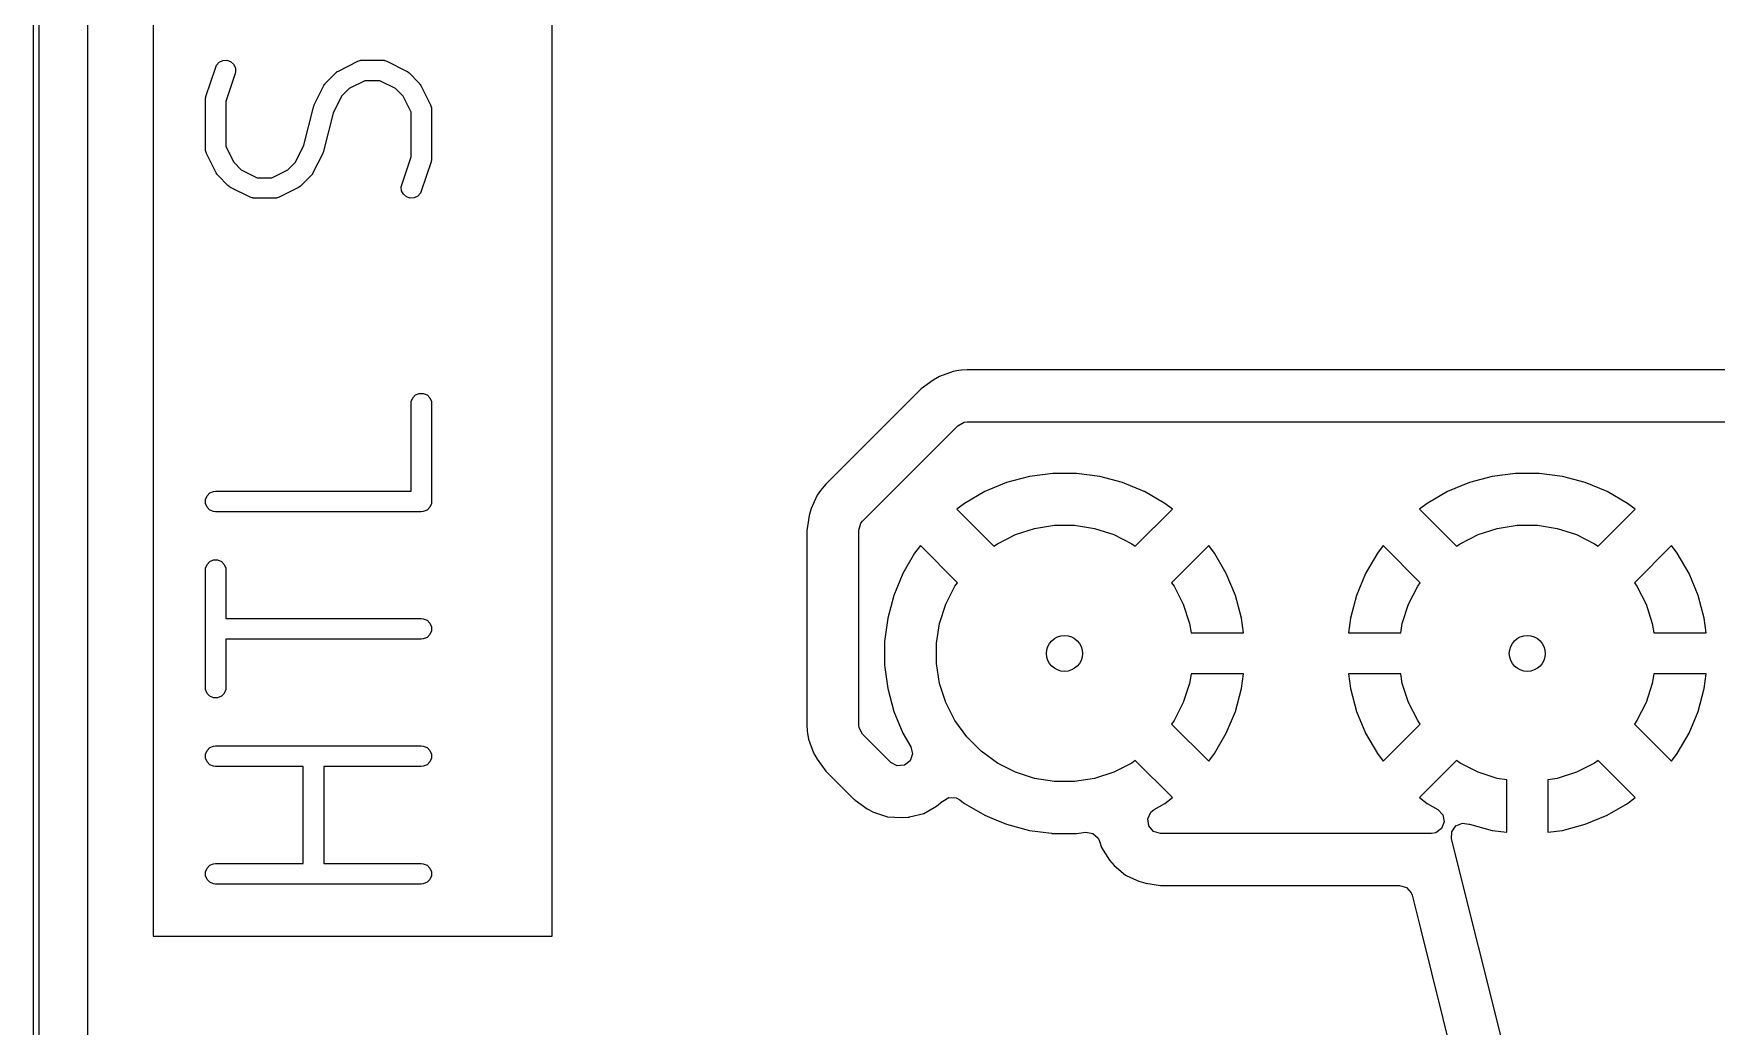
# Model space of a CAD drawing. Header units: millimetres. Extents: x 121.3 to 153.8, y -119.7 to -62.2.
# Drawn here: x 121.27 to 137.64, y -110.09 to -100.44 of the extents above; entities that cross this region are included whole.
import ezdxf

# ---------------------------------------------------------------- set-up
doc = ezdxf.new("R2010")
doc.units = ezdxf.units.MM
doc.layers.add('BLACK', color=250, linetype='CONTINUOUS')

msp = doc.modelspace()

# ---------------------------------------------------------------- linework, layer by layer
at = {"layer": 'BLACK', "linetype": 'CONTINUOUS'}
for p, q in [((121.275, -114.71), (121.275, -67.21)), ((121.325, -67.21), (121.325, -114.71)), ((121.8005, -109.207731), (121.8005, -80.6597)), ((122.438193, -94.377681), (122.438193, -109.207731)), ((126.31815, -105.261357), (126.31815, -94.377681)), ((122.94997, -101.046797), (123.045208, -100.761083)), ((123.045208, -100.761083), (123.053199, -100.743183)), ((123.053199, -100.743183), (123.078764, -100.713707)), ((123.078764, -100.713707), (123.113663, -100.696257)), ((123.113663, -100.696257), (123.152583, -100.693491)), ((123.152583, -100.693491), (123.189599, -100.705829)), ((123.189599, -100.705829), (123.219075, -100.731394)), ((123.219075, -100.731394), (123.236525, -100.766293)), ((123.236525, -100.766293), (123.239291, -100.805213)), ((124.238212, -100.798501), (124.428688, -100.703263)), ((124.428688, -100.703263), (124.446996, -100.696257)), ((124.446996, -100.696257), (124.450579, -100.696002)), ((124.450579, -100.696002), (124.4539, -100.694627)), ((124.4539, -100.694627), (124.473409, -100.692706)), ((124.473409, -100.692706), (124.663885, -100.692706)), ((124.663885, -100.692706), (124.683394, -100.694627)), ((124.683394, -100.694627), (124.686714, -100.696002)), ((124.686714, -100.696002), (124.690298, -100.696257)), ((124.690298, -100.696257), (124.708606, -100.703263)), ((124.708606, -100.703263), (124.899083, -100.798501)), ((123.234944, -100.824329), (123.144838, -101.094647)), ((123.239291, -100.805213), (123.234944, -100.824329)), ((124.003014, -101.128937), (124.098252, -100.93846)), ((124.098252, -100.93846), (124.103538, -100.930061)), ((124.103538, -100.930061), (124.104548, -100.927625)), ((124.104548, -100.927625), (124.106799, -100.924881)), ((124.106799, -100.924881), (124.108695, -100.92187)), ((124.108695, -100.92187), (124.110692, -100.920137)), ((124.110692, -100.920137), (124.116984, -100.912471)), ((124.116984, -100.912471), (124.212222, -100.817233)), ((124.212222, -100.817233), (124.219888, -100.810941)), ((124.219888, -100.810941), (124.221621, -100.808944)), ((124.221621, -100.808944), (124.224632, -100.807048)), ((124.224632, -100.807048), (124.227376, -100.804797)), ((124.227376, -100.804797), (124.229813, -100.803787)), ((124.229813, -100.803787), (124.238212, -100.798501)), ((124.497017, -100.892706), (124.342169, -100.970129)), ((124.640278, -100.892706), (124.497017, -100.892706)), ((124.795126, -100.97013), (124.640278, -100.892706)), ((124.899083, -100.798501), (124.907477, -100.803785)), ((124.907477, -100.803785), (124.909918, -100.804796)), ((124.909918, -100.804796), (124.912664, -100.80705)), ((124.912664, -100.80705), (124.915673, -100.808944)), ((124.915673, -100.808944), (124.917404, -100.81094)), ((124.917404, -100.81094), (124.925071, -100.817233)), ((124.925071, -100.817233), (125.020311, -100.912471)), ((125.020311, -100.912471), (125.026604, -100.920139)), ((125.026604, -100.920139), (125.0286, -100.92187)), ((125.0286, -100.92187), (125.030493, -100.924877)), ((125.030493, -100.924877), (125.032747, -100.927624)), ((125.032747, -100.927624), (125.033757, -100.930064)), ((125.033757, -100.930064), (125.039043, -100.938461)), ((125.039043, -100.938461), (125.134281, -101.128937)), ((122.944838, -101.07842), (122.94581, -101.068546)), ((122.944838, -101.554611), (122.944838, -101.07842)), ((122.945623, -101.065913), (122.94641, -101.062449)), ((122.94581, -101.068546), (122.945623, -101.065913)), ((122.94641, -101.062449), (122.946759, -101.058911)), ((122.946759, -101.058911), (122.94777, -101.056468)), ((122.94777, -101.056468), (122.94997, -101.046797)), ((123.144838, -101.094647), (123.144838, -101.531004)), ((124.26988, -101.042419), (124.186808, -101.208561)), ((124.342169, -100.970129), (124.26988, -101.042419)), ((124.867414, -101.042417), (124.795126, -100.97013)), ((124.944838, -101.197265), (124.867414, -101.042417)), ((123.902868, -101.519704), (123.995443, -101.149405)), ((123.995443, -101.149405), (123.995956, -101.147967)), ((123.995956, -101.147967), (123.996008, -101.147245)), ((123.996008, -101.147245), (123.999116, -101.13912)), ((123.999116, -101.13912), (124.002038, -101.130944)), ((124.002038, -101.130944), (124.002468, -101.130363)), ((124.002468, -101.130363), (124.003014, -101.128937)), ((124.186808, -101.208561), (124.094233, -101.578865)), ((124.944838, -101.633622), (124.944838, -101.197265)), ((125.134281, -101.128937), (125.141287, -101.147245)), ((125.141287, -101.147245), (125.141541, -101.150828)), ((125.141541, -101.150828), (125.142917, -101.154149)), ((125.142917, -101.154149), (125.144838, -101.173658)), ((125.144838, -101.173658), (125.144838, -101.649849)), ((122.946759, -101.57412), (122.944838, -101.554611)), ((122.948134, -101.57744), (122.946759, -101.57412)), ((122.948389, -101.581024), (122.948134, -101.57744)), ((122.955395, -101.599332), (122.948389, -101.581024)), ((123.050633, -101.789809), (122.955395, -101.599332)), ((123.144838, -101.531004), (123.222261, -101.68585)), ((123.819794, -101.68585), (123.902868, -101.519704)), ((124.086661, -101.599333), (123.991423, -101.789809)), ((124.087206, -101.597907), (124.086661, -101.599333)), ((124.087638, -101.597325), (124.087206, -101.597907)), ((124.090565, -101.589131), (124.087638, -101.597325)), ((124.093668, -101.581024), (124.090565, -101.589131)), ((124.093719, -101.580303), (124.093668, -101.581024)), ((124.094233, -101.578865), (124.093719, -101.580303)), ((123.222261, -101.68585), (123.29455, -101.758139)), ((123.29455, -101.758139), (123.449398, -101.835563)), ((123.592659, -101.835563), (123.747505, -101.75814)), ((123.747505, -101.75814), (123.819794, -101.68585)), ((124.854732, -101.90394), (124.944838, -101.633622)), ((125.139706, -101.681472), (125.044468, -101.967186)), ((125.141905, -101.6718), (125.139706, -101.681472)), ((125.142917, -101.669358), (125.141905, -101.6718)), ((125.143265, -101.665819), (125.142917, -101.669358)), ((125.144053, -101.662356), (125.143265, -101.665819)), ((125.144838, -101.649849), (125.143865, -101.659722)), ((125.143865, -101.659722), (125.144053, -101.662356)), ((123.055919, -101.798207), (123.050633, -101.789809)), ((123.056929, -101.800644), (123.055919, -101.798207)), ((123.05918, -101.803387), (123.056929, -101.800644)), ((123.061076, -101.806399), (123.05918, -101.803387)), ((123.063073, -101.808131), (123.061076, -101.806399)), ((123.069365, -101.815798), (123.063073, -101.808131)), ((123.164603, -101.911036), (123.069365, -101.815798)), ((123.172269, -101.917327), (123.164603, -101.911036)), ((123.174002, -101.919325), (123.172269, -101.917327)), ((123.177013, -101.92122), (123.174002, -101.919325)), ((123.179757, -101.923472), (123.177013, -101.92122)), ((123.182194, -101.924481), (123.179757, -101.923472)), ((123.190593, -101.929768), (123.182194, -101.924481)), ((123.381069, -102.025006), (123.190593, -101.929768)), ((123.449398, -101.835563), (123.592659, -101.835563)), ((123.851464, -101.929768), (123.660987, -102.025006)), ((123.859862, -101.924481), (123.851464, -101.929768)), ((123.862299, -101.923472), (123.859862, -101.924481)), ((123.865042, -101.92122), (123.862299, -101.923472)), ((123.868054, -101.919325), (123.865042, -101.92122)), ((123.869786, -101.917327), (123.868054, -101.919325)), ((123.877453, -101.911036), (123.869786, -101.917327)), ((123.972691, -101.815798), (123.877453, -101.911036)), ((123.978982, -101.808131), (123.972691, -101.815798)), ((123.98098, -101.806399), (123.978982, -101.808131)), ((123.982875, -101.803387), (123.98098, -101.806399)), ((123.985127, -101.800644), (123.982875, -101.803387)), ((123.986136, -101.798207), (123.985127, -101.800644)), ((123.991423, -101.789809), (123.986136, -101.798207)), ((124.850385, -101.923056), (124.854732, -101.90394)), ((124.853151, -101.961976), (124.850385, -101.923056)), ((123.399377, -102.032012), (123.381069, -102.025006)), ((123.40296, -102.032266), (123.399377, -102.032012)), ((123.406281, -102.033642), (123.40296, -102.032266)), ((123.42579, -102.035563), (123.406281, -102.033642)), ((123.616266, -102.035563), (123.42579, -102.035563)), ((123.635775, -102.033642), (123.616266, -102.035563)), ((123.639095, -102.032266), (123.635775, -102.033642)), ((123.642679, -102.032012), (123.639095, -102.032266)), ((123.660987, -102.025006), (123.642679, -102.032012)), ((124.870601, -101.996875), (124.853151, -101.961976)), ((124.900077, -102.02244), (124.870601, -101.996875)), ((124.937093, -102.034778), (124.900077, -102.02244)), ((124.976013, -102.032012), (124.937093, -102.034778)), ((125.010912, -102.014562), (124.976013, -102.032012)), ((125.036477, -101.985086), (125.010912, -102.014562)), ((125.044468, -101.967186), (125.036477, -101.985086)), ((130.217552, -103.718885), (130.082747, -103.769166)), ((130.217554, -103.718885), (130.217552, -103.718885)), ((130.27095, -103.710232), (130.217554, -103.718885)), ((130.270977, -103.710229), (130.27095, -103.710232)), ((130.29731, -103.707397), (130.270977, -103.710229)), ((130.297311, -103.707397), (130.29731, -103.707397)), ((130.35136, -103.7045), (130.297311, -103.707397)), ((130.351362, -103.7045), (130.35136, -103.7045)), ((146.248638, -103.7045), (130.351362, -103.7045)), ((129.906228, -103.888886), (128.978892, -104.816223)), ((129.90624, -103.888876), (129.906228, -103.888886)), ((130.021422, -103.802651), (129.90624, -103.888876)), ((130.082747, -103.769166), (130.021422, -103.802651)), ((124.944838, -104.030802), (124.946759, -104.011293)), ((124.944838, -104.883183), (124.944838, -104.030802)), ((124.946759, -104.011293), (124.961691, -103.975245)), ((124.961691, -103.975245), (124.989281, -103.947655)), ((124.989281, -103.947655), (125.025329, -103.932723)), ((125.025329, -103.932723), (125.064347, -103.932723)), ((125.064347, -103.932723), (125.100395, -103.947655)), ((125.100395, -103.947655), (125.127985, -103.975245)), ((125.127985, -103.975245), (125.142917, -104.011293)), ((125.142917, -104.011293), (125.144838, -104.030802)), ((125.144838, -104.030802), (125.144838, -104.983183)), ((130.263681, -104.246319), (130.325004, -104.212834)), ((130.325004, -104.212834), (130.351362, -104.21)), ((130.351362, -104.21), (146.248638, -104.21)), ((129.336319, -105.173681), (130.263681, -104.246319)), ((131.185289, -104.710001), (130.957862, -104.739942)), ((131.185306, -104.71), (131.185289, -104.710001)), ((131.414694, -104.71), (131.185306, -104.71)), ((131.41471, -104.710001), (131.414694, -104.71)), ((131.642137, -104.739942), (131.41471, -104.710001)), ((135.685289, -104.710001), (135.457862, -104.739942)), ((135.685306, -104.71), (135.685289, -104.710001)), ((135.914694, -104.71), (135.685306, -104.71)), ((135.91471, -104.710001), (135.914694, -104.71)), ((136.142137, -104.739942), (135.91471, -104.710001)), ((122.989281, -104.900036), (123.025329, -104.885104)), ((123.025329, -104.885104), (123.044838, -104.883183)), ((123.044838, -104.883183), (124.944838, -104.883183)), ((128.926076, -104.877143), (128.894433, -104.921025)), ((128.942718, -104.856492), (128.926076, -104.877143)), ((128.942728, -104.85648), (128.942718, -104.856492)), ((128.978855, -104.816262), (128.942728, -104.85648)), ((128.978892, -104.816223), (128.978855, -104.816262)), ((130.52433, -104.887106), (130.325673, -105.001801)), ((130.52434, -104.887102), (130.52433, -104.887106)), ((130.736269, -104.799318), (130.52434, -104.887102)), ((130.957862, -104.739942), (130.736269, -104.799318)), ((131.86373, -104.799318), (131.642137, -104.739942)), ((132.075659, -104.887102), (131.86373, -104.799318)), ((132.075669, -104.887106), (132.075659, -104.887102)), ((132.274324, -105.001799), (132.075669, -104.887106)), ((135.02433, -104.887106), (134.825673, -105.001801)), ((135.02434, -104.887102), (135.02433, -104.887106)), ((135.236269, -104.799318), (135.02434, -104.887102)), ((135.457862, -104.739942), (135.236269, -104.799318)), ((136.36373, -104.799318), (136.142137, -104.739942)), ((136.575659, -104.887102), (136.36373, -104.799318)), ((136.575669, -104.887106), (136.575659, -104.887102)), ((136.774324, -105.001799), (136.575669, -104.887106)), ((122.946759, -104.963674), (122.961691, -104.927626)), ((122.946759, -105.002692), (122.946759, -104.963674)), ((122.961691, -105.03874), (122.946759, -105.002692)), ((122.961691, -104.927626), (122.989281, -104.900036)), ((122.989281, -105.06633), (122.961691, -105.03874)), ((125.127985, -105.03874), (125.100395, -105.06633)), ((125.142917, -105.002692), (125.127985, -105.03874)), ((125.144838, -104.983183), (125.142917, -105.002692)), ((128.894433, -104.921025), (128.834663, -105.051899)), ((130.325659, -105.00181), (130.251934, -105.05838)), ((130.325673, -105.001801), (130.325659, -105.00181)), ((132.274331, -105.001805), (132.274324, -105.001799)), ((132.348064, -105.05838), (132.274331, -105.001805)), ((134.825659, -105.00181), (134.751934, -105.05838)), ((134.825673, -105.001801), (134.825659, -105.00181)), ((136.774331, -105.001805), (136.774324, -105.001799)), ((136.848064, -105.05838), (136.774331, -105.001805)), ((123.025329, -105.081262), (122.989281, -105.06633)), ((123.044838, -105.083183), (123.025329, -105.081262)), ((125.044838, -105.083183), (123.044838, -105.083183)), ((125.064347, -105.081262), (125.044838, -105.083183)), ((125.100395, -105.06633), (125.064347, -105.081262)), ((128.814976, -105.118944), (128.799513, -105.226493)), ((128.834663, -105.051899), (128.814976, -105.118944)), ((129.3, -105.261362), (129.319685, -105.194323)), ((129.319685, -105.194323), (129.336319, -105.173681)), ((130.251934, -105.05838), (130.612633, -105.419079)), ((131.008193, -105.244538), (131.201926, -105.213853)), ((131.201926, -105.213853), (131.398074, -105.213853)), ((131.398074, -105.213853), (131.591807, -105.244538)), ((131.987365, -105.419079), (132.348064, -105.058381)), ((132.348064, -105.058381), (132.348064, -105.05838)), ((134.751934, -105.05838), (135.112633, -105.419079)), ((135.508193, -105.244538), (135.701926, -105.213853)), ((135.701926, -105.213853), (135.898074, -105.213853)), ((135.898074, -105.213853), (136.091807, -105.244538)), ((136.487365, -105.419079), (136.848064, -105.058381)), ((136.848064, -105.058381), (136.848064, -105.05838)), ((126.31815, -109.207731), (126.31815, -105.261357)), ((128.799513, -105.226493), (128.7945, -105.261357)), ((128.7945, -105.261357), (128.7945, -107.15864)), ((129.3, -107.158638), (129.3, -105.261362)), ((130.646877, -105.3942), (130.821646, -105.305151)), ((130.821646, -105.305151), (131.008193, -105.244538)), ((131.591807, -105.244538), (131.778354, -105.305151)), ((131.778354, -105.305151), (131.953123, -105.3942)), ((135.146877, -105.3942), (135.321646, -105.305151)), ((135.321646, -105.305151), (135.508193, -105.244538)), ((136.091807, -105.244538), (136.278354, -105.305151)), ((136.278354, -105.305151), (136.453123, -105.3942)), ((129.841801, -105.485673), (129.727106, -105.68433)), ((129.84181, -105.485659), (129.841801, -105.485673)), ((129.89838, -105.411934), (129.84181, -105.485659)), ((130.259079, -105.772633), (129.89838, -105.411934)), ((130.612633, -105.419079), (130.646877, -105.3942)), ((131.953123, -105.3942), (131.987365, -105.419079)), ((132.701617, -105.411934), (132.340919, -105.772631)), ((132.701618, -105.411934), (132.701617, -105.411934)), ((132.758194, -105.485666), (132.701618, -105.411934)), ((132.872893, -105.68433), (132.758194, -105.485666)), ((134.341801, -105.485673), (134.227106, -105.68433)), ((134.34181, -105.485659), (134.341801, -105.485673)), ((134.39838, -105.411934), (134.34181, -105.485659)), ((134.759079, -105.772633), (134.39838, -105.411934)), ((135.112633, -105.419079), (135.146877, -105.3942)), ((136.453123, -105.3942), (136.487365, -105.419079)), ((137.201617, -105.411934), (136.840919, -105.772631)), ((137.201618, -105.411934), (137.201617, -105.411934)), ((137.258194, -105.485666), (137.201618, -105.411934)), ((137.372893, -105.68433), (137.258194, -105.485666)), ((122.944838, -105.64985), (122.946759, -105.630341)), ((122.944838, -106.792707), (122.944838, -105.64985)), ((122.946759, -105.630341), (122.961691, -105.594293)), ((122.961691, -105.594293), (122.989281, -105.566703)), ((122.989281, -105.566703), (123.025329, -105.551771)), ((123.025329, -105.551771), (123.064347, -105.551771)), ((123.064347, -105.551771), (123.100395, -105.566703)), ((123.100395, -105.566703), (123.127985, -105.594293)), ((123.127985, -105.594293), (123.142917, -105.630341)), ((123.142917, -105.630341), (123.144838, -105.64985)), ((123.144838, -105.64985), (123.144838, -106.121279)), ((129.727102, -105.68434), (129.639318, -105.896269)), ((129.727106, -105.68433), (129.727102, -105.68434)), ((132.872897, -105.68434), (132.872893, -105.68433)), ((132.960681, -105.896269), (132.872897, -105.68434)), ((134.227102, -105.68434), (134.139318, -105.896269)), ((134.227106, -105.68433), (134.227102, -105.68434)), ((137.372897, -105.68434), (137.372893, -105.68433)), ((137.460681, -105.896269), (137.372897, -105.68434)), ((130.145151, -105.981646), (130.2342, -105.806877)), ((130.2342, -105.806877), (130.259079, -105.772633)), ((132.340919, -105.772631), (132.3658, -105.806877)), ((132.3658, -105.806877), (132.454849, -105.981646)), ((134.645151, -105.981646), (134.7342, -105.806877)), ((134.7342, -105.806877), (134.759079, -105.772633)), ((136.840919, -105.772631), (136.8658, -105.806877)), ((136.8658, -105.806877), (136.954849, -105.981646)), ((129.639318, -105.896269), (129.579942, -106.117862)), ((130.084538, -106.168193), (130.145151, -105.981646)), ((132.454849, -105.981646), (132.515462, -106.168193)), ((133.020057, -106.117862), (132.960681, -105.896269)), ((134.139318, -105.896269), (134.079942, -106.117862)), ((134.584538, -106.168193), (134.645151, -105.981646)), ((136.954849, -105.981646), (137.015462, -106.168193)), ((137.520057, -106.117862), (137.460681, -105.896269)), ((123.144838, -106.121279), (125.044838, -106.121279)), ((125.044838, -106.121279), (125.064347, -106.1232)), ((125.064347, -106.1232), (125.100395, -106.138132)), ((125.100395, -106.138132), (125.127985, -106.165722)), ((125.127985, -106.165722), (125.142917, -106.20177)), ((129.579942, -106.117862), (129.550001, -106.345289)), ((130.053853, -106.361926), (130.084538, -106.168193)), ((132.515462, -106.168193), (132.530003, -106.26)), ((133.03877, -106.26), (133.020057, -106.117862)), ((134.079942, -106.117862), (134.061229, -106.26)), ((134.569997, -106.26), (134.584538, -106.168193)), ((137.015462, -106.168193), (137.030003, -106.26)), ((137.53877, -106.26), (137.520057, -106.117862)), ((125.044838, -106.321279), (123.144838, -106.321279)), ((123.144838, -106.321279), (123.144838, -106.792707)), ((125.064347, -106.319358), (125.044838, -106.321279)), ((125.100395, -106.304426), (125.064347, -106.319358)), ((125.127985, -106.276836), (125.100395, -106.304426)), ((125.142917, -106.240788), (125.127985, -106.276836)), ((125.142917, -106.20177), (125.142917, -106.240788)), ((129.550001, -106.345289), (129.55, -106.345305)), ((129.55, -106.345305), (129.55, -106.574694)), ((132.530003, -106.26), (133.03877, -106.26)), ((134.061229, -106.26), (134.569997, -106.26)), ((137.030003, -106.26), (137.53877, -106.26)), ((130.053853, -106.558074), (130.053853, -106.361926)), ((129.55, -106.574694), (129.550001, -106.57471)), ((129.550001, -106.57471), (129.579942, -106.802137)), ((130.084538, -106.751807), (130.053853, -106.558074)), ((132.530003, -106.66), (132.515462, -106.751807)), ((133.038769, -106.66), (132.530003, -106.66)), ((133.020057, -106.802137), (133.038769, -106.66)), ((134.06123, -106.66), (134.079942, -106.802137)), ((134.569997, -106.66), (134.06123, -106.66)), ((134.584538, -106.751807), (134.569997, -106.66)), ((137.030003, -106.66), (137.015462, -106.751807)), ((137.538769, -106.66), (137.030003, -106.66)), ((137.520057, -106.802137), (137.538769, -106.66)), ((122.946759, -106.812216), (122.944838, -106.792707)), ((122.961691, -106.848264), (122.946759, -106.812216)), ((122.989281, -106.875854), (122.961691, -106.848264)), ((123.127985, -106.848264), (123.100395, -106.875854)), ((123.142917, -106.812216), (123.127985, -106.848264)), ((123.144838, -106.792707), (123.142917, -106.812216)), ((129.579942, -106.802137), (129.639318, -107.02373)), ((130.145151, -106.938354), (130.084538, -106.751807)), ((132.515462, -106.751807), (132.454849, -106.938354)), ((132.960681, -107.02373), (133.020057, -106.802137)), ((134.079942, -106.802137), (134.139318, -107.02373)), ((134.645151, -106.938354), (134.584538, -106.751807)), ((137.015462, -106.751807), (136.954849, -106.938354)), ((137.460681, -107.02373), (137.520057, -106.802137)), ((123.025329, -106.890786), (122.989281, -106.875854)), ((123.064347, -106.890786), (123.025329, -106.890786)), ((123.100395, -106.875854), (123.064347, -106.890786)), ((130.2342, -107.113123), (130.145151, -106.938354)), ((132.454849, -106.938354), (132.3658, -107.113123)), ((134.7342, -107.113123), (134.645151, -106.938354)), ((136.954849, -106.938354), (136.8658, -107.113123)), ((128.7945, -107.15864), (128.797397, -107.212688)), ((129.302834, -107.184996), (129.3, -107.158638)), ((129.639318, -107.02373), (129.727102, -107.235659)), ((130.349493, -107.27181), (130.2342, -107.113123)), ((132.3658, -107.113123), (132.34092, -107.147367)), ((132.34092, -107.147367), (132.701617, -107.508064)), ((132.872897, -107.235659), (132.960681, -107.02373)), ((134.139318, -107.02373), (134.227102, -107.235659)), ((134.398381, -107.508064), (134.759079, -107.147365)), ((134.759079, -107.147365), (134.7342, -107.113123)), ((136.8658, -107.113123), (136.84092, -107.147367)), ((136.84092, -107.147367), (137.201617, -107.508064)), ((137.372897, -107.235659), (137.460681, -107.02373)), ((128.797397, -107.212688), (128.797397, -107.212689)), ((128.797397, -107.212689), (128.800229, -107.239022)), ((128.800229, -107.239022), (128.800232, -107.239049)), ((128.800232, -107.239049), (128.808885, -107.292445)), ((128.808885, -107.292445), (128.808885, -107.292447)), ((128.808885, -107.292447), (128.859166, -107.427252)), ((129.336319, -107.246319), (129.302834, -107.184996)), ((129.609477, -107.519477), (129.336319, -107.246319)), ((129.727102, -107.235659), (129.727106, -107.235668)), ((129.727106, -107.235668), (129.804545, -107.369796)), ((130.48819, -107.410507), (130.349493, -107.27181)), ((132.758197, -107.434327), (132.872893, -107.235668)), ((132.872893, -107.235668), (132.872897, -107.235659)), ((134.227102, -107.235659), (134.227106, -107.235669)), ((134.227106, -107.235669), (134.341799, -107.434324)), ((137.258197, -107.434327), (137.372893, -107.235668)), ((137.372893, -107.235668), (137.372897, -107.235659)), ((122.946759, -107.439865), (122.961691, -107.403817)), ((122.946759, -107.478883), (122.946759, -107.439865)), ((122.961691, -107.514931), (122.946759, -107.478883)), ((122.961691, -107.403817), (122.989281, -107.376227)), ((122.989281, -107.376227), (123.025329, -107.361295)), ((123.025329, -107.361295), (123.044838, -107.359374)), ((123.044838, -107.359374), (125.044838, -107.359374)), ((125.044838, -107.359374), (125.064347, -107.361295)), ((125.064347, -107.361295), (125.100395, -107.376227)), ((125.100395, -107.376227), (125.127985, -107.403817)), ((125.127985, -107.403817), (125.142917, -107.439865)), ((125.142917, -107.478883), (125.127985, -107.514931)), ((125.142917, -107.439865), (125.142917, -107.478883)), ((128.859166, -107.427252), (128.859168, -107.427257)), ((128.859168, -107.427257), (128.892653, -107.48858)), ((128.892653, -107.48858), (128.978877, -107.603761)), ((129.798165, -107.503723), (129.743244, -107.546914)), ((129.821018, -107.437696), (129.798165, -107.503723)), ((129.804545, -107.369796), (129.821018, -107.437696)), ((130.646877, -107.5258), (130.48819, -107.410507)), ((131.987366, -107.50092), (131.953123, -107.5258)), ((132.348064, -107.861617), (131.987366, -107.50092)), ((132.701617, -107.508064), (132.758192, -107.434334)), ((132.758192, -107.434334), (132.758197, -107.434327)), ((134.341799, -107.434324), (134.341805, -107.434331)), ((134.341805, -107.434331), (134.398381, -107.508064)), ((135.112632, -107.500919), (134.751934, -107.861617)), ((135.146877, -107.5258), (135.112632, -107.500919)), ((136.487367, -107.50092), (136.453123, -107.5258)), ((136.848064, -107.861617), (136.487367, -107.50092)), ((137.201617, -107.508064), (137.258192, -107.434334)), ((137.258192, -107.434334), (137.258197, -107.434327)), ((122.989281, -107.542521), (122.961691, -107.514931)), ((123.025329, -107.557453), (122.989281, -107.542521)), ((123.044838, -107.559374), (123.025329, -107.557453)), ((123.897219, -107.559374), (123.044838, -107.559374)), ((123.897219, -108.502231), (123.897219, -107.559374)), ((125.044838, -107.559374), (124.097219, -107.559374)), ((124.097219, -107.559374), (124.097219, -108.502231)), ((125.064347, -107.557453), (125.044838, -107.559374)), ((125.100395, -107.542521), (125.064347, -107.557453)), ((125.127985, -107.514931), (125.100395, -107.542521)), ((128.978877, -107.603761), (128.978881, -107.603765)), ((128.978881, -107.603765), (128.978886, -107.603771)), ((128.978886, -107.603771), (129.252044, -107.876929)), ((129.611588, -107.521539), (129.609477, -107.519477)), ((129.673691, -107.553555), (129.611588, -107.521539)), ((129.743244, -107.546914), (129.673691, -107.553555)), ((130.821646, -107.614849), (130.646877, -107.5258)), ((131.008193, -107.675462), (130.821646, -107.614849)), ((131.778354, -107.614849), (131.591807, -107.675462)), ((131.953123, -107.5258), (131.778354, -107.614849)), ((135.321646, -107.614849), (135.146877, -107.5258)), ((135.508193, -107.675462), (135.321646, -107.614849)), ((136.278354, -107.614849), (136.091807, -107.675462)), ((136.453123, -107.5258), (136.278354, -107.614849)), ((131.201926, -107.706147), (131.008193, -107.675462)), ((131.398074, -107.706147), (131.201926, -107.706147)), ((131.591807, -107.675462), (131.398074, -107.706147)), ((135.6, -107.690003), (135.508193, -107.675462)), ((135.6, -108.198769), (135.6, -107.690003)), ((136.091807, -107.675462), (136, -107.690003)), ((136, -107.690003), (136, -108.198769)), ((129.252044, -107.876929), (129.256217, -107.881054)), ((129.256217, -107.881054), (129.256256, -107.881092)), ((129.256256, -107.881092), (129.258367, -107.883154)), ((129.258367, -107.883154), (129.262755, -107.887388)), ((129.262755, -107.887388), (129.379956, -107.970846)), ((129.379956, -107.970846), (129.442059, -108.002862)), ((129.931123, -108.016203), (130.055726, -107.944262)), ((130.055726, -107.944262), (130.110647, -107.901071)), ((130.110647, -107.901071), (130.114855, -107.896656)), ((130.114855, -107.896656), (130.175359, -107.861722)), ((130.175359, -107.861722), (130.24515, -107.865043)), ((130.24515, -107.865043), (130.280085, -107.883849)), ((130.280085, -107.883849), (130.302532, -107.901073)), ((130.302532, -107.901073), (130.325388, -107.918611)), ((130.325388, -107.918611), (130.371071, -107.944986)), ((130.371071, -107.944986), (130.524108, -108.033342)), ((132.137972, -108.004797), (132.169685, -107.978613)), ((132.169685, -107.978613), (132.274327, -107.918197)), ((132.274327, -107.918197), (132.274334, -107.918192)), ((132.274334, -107.918192), (132.348064, -107.861617)), ((134.751934, -107.861617), (134.751934, -107.861618)), ((134.751934, -107.861618), (134.825666, -107.918194)), ((134.825666, -107.918194), (134.930314, -107.978613)), ((134.930314, -107.978613), (134.97853, -108.02918)), ((136.575668, -108.032893), (136.774327, -107.918197)), ((136.774327, -107.918197), (136.774334, -107.918192)), ((136.774334, -107.918192), (136.848064, -107.861617)), ((129.442059, -108.002862), (129.578021, -108.049919)), ((129.578021, -108.049919), (129.721738, -108.056766)), ((129.721738, -108.056766), (129.780031, -108.0512)), ((129.780031, -108.0512), (129.785416, -108.050686)), ((129.785416, -108.050686), (129.787392, -108.050591)), ((129.787392, -108.050591), (129.791295, -108.050125)), ((129.791295, -108.050125), (129.791298, -108.050125)), ((129.791298, -108.050125), (129.931123, -108.016203)), ((130.524108, -108.033342), (130.524123, -108.033349)), ((130.524123, -108.033349), (130.61548, -108.07119)), ((130.61548, -108.07119), (130.736113, -108.121158)), ((130.736113, -108.121158), (130.957762, -108.180548)), ((132.108947, -108.068353), (132.137972, -108.004797)), ((132.118891, -108.137511), (132.108947, -108.068353)), ((132.164646, -108.190315), (132.118891, -108.137511)), ((134.991753, -108.097787), (134.965785, -108.162652)), ((134.97853, -108.02918), (134.991753, -108.097787)), ((135.066125, -108.193337), (135.106255, -108.136142)), ((135.106255, -108.136142), (135.170937, -108.109722)), ((135.170937, -108.109722), (135.231043, -108.118516)), ((135.231043, -108.118516), (135.236271, -108.120681)), ((135.236271, -108.120681), (135.457862, -108.180057)), ((136.142137, -108.180057), (136.36373, -108.120681)), ((136.36373, -108.120681), (136.575659, -108.032897)), ((136.575659, -108.032897), (136.575668, -108.032893)), ((130.957762, -108.180548), (131.174312, -108.209057)), ((131.174312, -108.209057), (131.177328, -108.209455)), ((131.177328, -108.209455), (131.185266, -108.2105)), ((131.185266, -108.2105), (131.185273, -108.2105)), ((131.185273, -108.2105), (131.414727, -108.2105)), ((131.414727, -108.2105), (131.414734, -108.2105)), ((131.414734, -108.2105), (131.505993, -108.198485)), ((131.505993, -108.198485), (131.575028, -108.20925)), ((131.575028, -108.20925), (131.627284, -108.25563)), ((131.627284, -108.25563), (131.641156, -108.286488)), ((131.641156, -108.286488), (131.659072, -108.347503)), ((132.231685, -108.21), (132.164646, -108.190315)), ((134.868314, -108.21), (132.231685, -108.21)), ((134.90887, -108.20318), (134.868314, -108.21)), ((134.965785, -108.162652), (134.90887, -108.20318)), ((135.063287, -108.263148), (135.066125, -108.193337)), ((135.583166, -110.342665), (135.063287, -108.263148)), ((135.457862, -108.180057), (135.6, -108.198769)), ((136, -108.198769), (136.142137, -108.180057)), ((131.659072, -108.347503), (131.659074, -108.347507)), ((131.659074, -108.347507), (131.736856, -108.468537)), ((131.736856, -108.468537), (131.736864, -108.468548)), ((131.736864, -108.468548), (131.782608, -108.52134)), ((122.946759, -108.582722), (122.961691, -108.546674)), ((122.946759, -108.62174), (122.946759, -108.582722)), ((122.961691, -108.657788), (122.946759, -108.62174)), ((122.961691, -108.546674), (122.989281, -108.519084)), ((122.989281, -108.519084), (123.025329, -108.504152)), ((123.025329, -108.504152), (123.044838, -108.502231)), ((123.044838, -108.502231), (123.897219, -108.502231)), ((124.097219, -108.502231), (125.044838, -108.502231)), ((125.044838, -108.502231), (125.064347, -108.504152)), ((125.064347, -108.504152), (125.100395, -108.519084)), ((125.100395, -108.519084), (125.127985, -108.546674)), ((125.127985, -108.546674), (125.142917, -108.582722)), ((125.142917, -108.62174), (125.127985, -108.657788)), ((125.142917, -108.582722), (125.142917, -108.62174)), ((131.782608, -108.52134), (131.782611, -108.521343)), ((131.782611, -108.521343), (131.782615, -108.521347)), ((131.782615, -108.521347), (131.891349, -108.615567)), ((131.891349, -108.615567), (131.891352, -108.615568)), ((131.891352, -108.615568), (131.891353, -108.615569)), ((131.891353, -108.615569), (131.93977, -108.637681)), ((131.93977, -108.637681), (132.022226, -108.675338)), ((122.989281, -108.685378), (122.961691, -108.657788)), ((123.025329, -108.70031), (122.989281, -108.685378)), ((123.044838, -108.702231), (123.025329, -108.70031)), ((125.044838, -108.702231), (123.044838, -108.702231)), ((125.064347, -108.70031), (125.044838, -108.702231)), ((125.100395, -108.685378), (125.064347, -108.70031)), ((125.127985, -108.657788), (125.100395, -108.685378)), ((132.022226, -108.675338), (132.089265, -108.695023)), ((132.089265, -108.695023), (132.089269, -108.695024)), ((132.089269, -108.695024), (132.231685, -108.7155)), ((132.231685, -108.7155), (134.558501, -108.7155)), ((134.558501, -108.7155), (134.62554, -108.735185)), ((134.62554, -108.735185), (134.671295, -108.787989)), ((134.671295, -108.787989), (134.678797, -108.809421)), ((134.678797, -108.809421), (134.760199, -109.135028)), ((134.760199, -109.135028), (135.092759, -110.465269)), ((121.8005, -114.528234), (121.8005, -109.207731)), ((122.438193, -109.207731), (126.31815, -109.207731))]:
    msp.add_line(p, q, dxfattribs=at)
at = {"layer": 'BLACK'}
for centre in [(131.3, -106.46), (131.3, -106.46), (135.8, -106.46), (135.8, -106.46)]:
    msp.add_circle(centre, 0.175, dxfattribs=at)
at = {"layer": 'WHITE'}
for centre in [(131.3, -106.46), (135.8, -106.46)]:
    msp.add_circle(centre, 0.175, dxfattribs=at)

doc.saveas('drawing.dxf')
